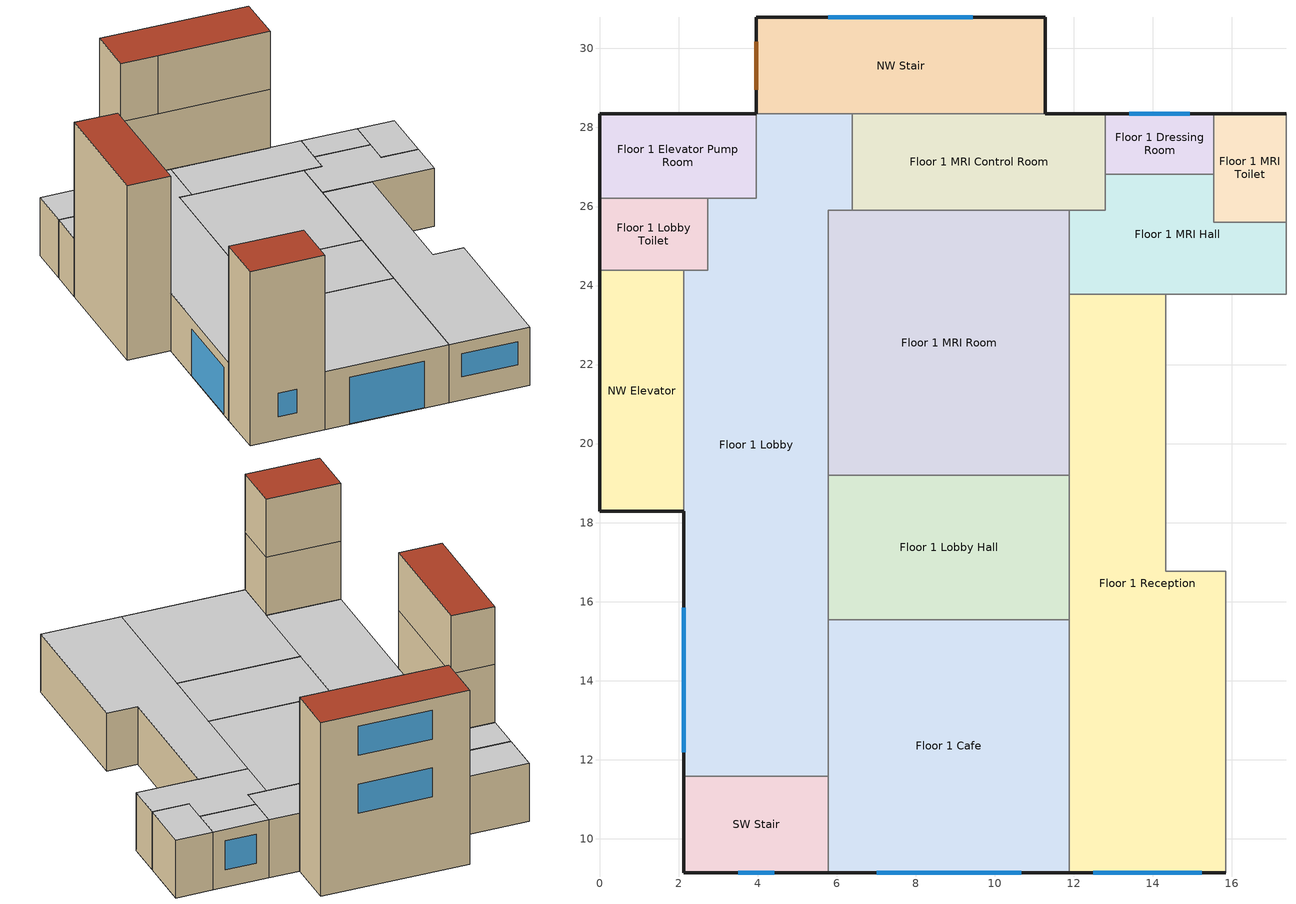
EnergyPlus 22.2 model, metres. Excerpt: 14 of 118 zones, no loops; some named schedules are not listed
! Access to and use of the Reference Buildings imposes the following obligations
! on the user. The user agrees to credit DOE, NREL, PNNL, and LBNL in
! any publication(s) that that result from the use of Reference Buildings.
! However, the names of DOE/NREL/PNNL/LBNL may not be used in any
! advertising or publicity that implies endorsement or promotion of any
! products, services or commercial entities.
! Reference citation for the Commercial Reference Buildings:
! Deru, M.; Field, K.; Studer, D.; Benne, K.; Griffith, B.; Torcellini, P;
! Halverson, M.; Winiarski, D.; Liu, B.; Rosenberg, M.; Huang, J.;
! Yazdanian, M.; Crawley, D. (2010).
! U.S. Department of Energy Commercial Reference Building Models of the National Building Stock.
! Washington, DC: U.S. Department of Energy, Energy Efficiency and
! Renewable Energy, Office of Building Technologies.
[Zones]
Floor 1 Lobby
 floor ground (ext-slab): 5.79,11.58 2.13,11.58 2.13,24.38 2.74,24.38 2.74,26.21 3.96,26.21 3.96,28.35 6.4,28.35 6.4,25.91 5.79,25.91 z0
 wall outside (Steel Frame Non-res Ext Wall): 2.13,18.29 2.13,11.58 z0:3.05
 wall adiabatic (int-walls): 5.79,11.58 5.79,25.91 6.4,25.91 6.4,28.35 / 3.96,28.35 3.96,26.21 2.74,26.21 2.74,24.38 2.13,24.38 z0:3.05
 wall to NW Elevator (int-walls): 2.13,24.38 2.13,18.29 z0:3.05
 wall to NW Stair (int-walls): 6.4,28.35 3.96,28.35 z0:3.05
 wall to SW Stair (int-walls): 2.13,11.58 5.79,11.58 z0:3.05
 window (Window Non-res Fixed): 2.13,15.85 2.13,12.19 z0.03:2.46
 ceiling adiabatic (INT-FLOOR-UNDERSIDE): 2.13,24.38 2.13,11.58 5.79,11.58 5.79,25.91 6.4,25.91 6.4,28.35 3.96,28.35 3.96,26.21 2.74,26.21 2.74,24.38 z3.05
SW Stair
 floor ground (ext-slab): 2.13,11.58 5.79,11.58 5.79,9.14 2.13,9.14 z0
 wall outside (Steel Frame Non-res Ext Wall): 2.13,11.58 2.13,9.14 5.79,9.14 z0:9.14
 wall to Floor 2 Reception (int-walls): 5.79,9.14 5.79,11.58 2.13,11.58 z3.05:6.1
 wall to Floor 3 Undeveloped 2 (int-walls): 5.79,9.14 5.79,11.58 2.13,11.58 z6.1:9.14
 wall to Floor 1 Cafe (int-walls): 5.79,9.14 5.79,11.58 z0:3.05
 window (Window Non-res Fixed): 3.51,9.14 4.42,9.14 z1.22:2.44
 roof outside (IEAD Non-res Roof): 2.13,11.58 2.13,9.14 5.79,9.14 5.79,11.58 z9.14
Floor 1 Dressing Room
 floor ground (ext-slab): 15.54,28.35 15.54,26.82 12.8,26.82 12.8,28.35 z0
 wall outside (Steel Frame Non-res Ext Wall): 15.54,28.35 12.8,28.35 z0:3.05
 wall adiabatic (int-walls): 12.8,28.35 12.8,26.82 15.54,26.82 15.54,28.35 z0:3.05
 window (Window Non-res Fixed): 14.94,28.35 13.41,28.35 z0.91:2.44
 ceiling adiabatic (INT-FLOOR-UNDERSIDE): 15.54,26.82 15.54,28.35 12.8,28.35 12.8,26.82 z3.05
Floor 1 Reception
 floor ground (ext-slab): 11.89,23.77 14.33,23.77 14.33,16.76 15.85,16.76 15.85,9.14 11.89,9.14 z0
 wall outside (Steel Frame Non-res Ext Wall): 11.89,9.14 15.85,9.14 z0:3.05
 wall adiabatic (int-walls): 15.85,9.14 15.85,16.76 14.33,16.76 14.33,23.77 11.89,23.77 11.89,9.14 z0:3.05
 window (Window Non-res Fixed): 12.5,9.14 15.24,9.14 z1.22:2.44
 ceiling adiabatic (INT-FLOOR-UNDERSIDE): 14.33,16.76 14.33,23.77 11.89,23.77 11.89,9.14 15.85,9.14 15.85,16.76 z3.05
Floor 1 MRI Hall
 floor ground (ext-slab): 11.89,23.77 11.89,25.91 12.8,25.91 12.8,26.82 15.54,26.82 15.54,25.6 17.37,25.6 17.37,23.77 z0
 wall adiabatic (int-walls): 12.8,26.82 12.8,25.91 11.89,25.91 11.89,23.77 14.33,23.77 17.37,23.77 17.37,25.6 15.54,25.6 15.54,26.82 12.8,26.82 z0:3.05
 ceiling adiabatic (INT-FLOOR-UNDERSIDE): 11.89,25.91 11.89,23.77 17.37,23.77 17.37,25.6 15.54,25.6 15.54,26.82 12.8,26.82 12.8,25.91 z3.05
Floor 1 MRI Control Room
 floor ground (ext-slab): 6.4,25.91 6.4,28.35 12.8,28.35 12.8,25.91 z0
 wall outside (Steel Frame Non-res Ext Wall): 12.8,28.35 11.28,28.35 z0:3.05
 wall to NW Stair (int-walls): 11.28,28.35 6.4,28.35 z0:3.05
 wall adiabatic (int-walls): 6.4,28.35 6.4,25.91 12.8,25.91 12.8,28.35 z0:3.05
 ceiling adiabatic (INT-FLOOR-UNDERSIDE): 6.4,25.91 12.8,25.91 12.8,28.35 6.4,28.35 z3.05
NW Stair
 floor ground (ext-slab): 3.96,30.78 11.28,30.78 11.28,28.35 3.96,28.35 z0
 wall outside (Steel Frame Non-res Ext Wall): 11.28,28.35 11.28,30.78 3.96,30.78 3.96,28.35 z0:9.14
 wall to Floor 3 Office (int-walls): 5.79,28.35 11.28,28.35 z6.1:9.14
 wall to Floor 3 Elevator Hall (int-walls): 3.96,28.35 5.79,28.35 z6.1:9.14
 wall to Floor 2 Work (int-walls): 3.96,28.35 11.28,28.35 z3.05:6.1
 window (Window Non-res Fixed): 9.45,30.78 5.79,30.78 z7.01:8.53; 9.45,30.78 5.79,30.78 z3.96:5.49
 door (Swinging Door Non-res): 3.96,30.18 3.96,28.96 z0:2.44
 roof outside (IEAD Non-res Roof): 11.28,30.78 3.96,30.78 3.96,28.35 11.28,28.35 z9.14
Floor 1 MRI Room
 floor ground (ext-slab): 11.89,19.2 5.79,19.2 5.79,25.91 11.89,25.91 z0
 wall adiabatic (int-walls): 11.89,19.2 11.89,23.77 11.89,25.91 6.4,25.91 5.79,25.91 5.79,19.2 11.89,19.2 z0:3.05
 ceiling adiabatic (INT-FLOOR-UNDERSIDE): 5.79,19.2 11.89,19.2 11.89,25.91 5.79,25.91 z3.05
Floor 1 MRI Toilet
 floor ground (ext-slab): 17.37,25.6 15.54,25.6 15.54,28.35 17.37,28.35 z0
 wall outside (Steel Frame Non-res Ext Wall): 17.37,28.35 15.54,28.35 z0:3.05
 wall adiabatic (int-walls): 15.54,28.35 15.54,25.6 17.37,25.6 17.37,28.35 z0:3.05
 ceiling adiabatic (INT-FLOOR-UNDERSIDE): 15.54,25.6 17.37,25.6 17.37,28.35 15.54,28.35 z3.05
Floor 1 Lobby Hall
 floor ground (ext-slab): 11.89,19.2 11.89,15.54 5.79,15.54 5.79,19.2 z0
 wall adiabatic (int-walls): 11.89,19.2 5.79,19.2 5.79,15.54 11.89,15.54 11.89,19.2 z0:3.05
 ceiling adiabatic (INT-FLOOR-UNDERSIDE): 5.79,19.2 5.79,15.54 11.89,15.54 11.89,19.2 z3.05
Floor 1 Cafe
 floor ground (ext-slab): 11.89,9.14 5.79,9.14 5.79,15.54 11.89,15.54 z0
 wall outside (Steel Frame Non-res Ext Wall): 5.79,9.14 11.89,9.14 z0:3.05
 wall adiabatic (int-walls): 11.89,9.14 11.89,15.54 5.79,15.54 5.79,11.58 z0:3.05
 window (Window Non-res Fixed): 7.01,9.14 10.67,9.14 z0.03:2.46
 ceiling adiabatic (INT-FLOOR-UNDERSIDE): 5.79,9.14 11.89,9.14 11.89,15.54 5.79,15.54 z3.05
Floor 1 Lobby Toilet
 floor ground (ext-slab): 2.74,26.21 2.74,24.38 0,24.38 0,26.21 z0
 wall outside (Steel Frame Non-res Ext Wall): 0,26.21 0,24.38 z0:3.05
 wall to NW Elevator (int-walls): 0,24.38 2.13,24.38 z0:3.05
 wall adiabatic (int-walls): 2.13,24.38 2.74,24.38 2.74,26.21 0,26.21 z0:3.05
 ceiling adiabatic (INT-FLOOR-UNDERSIDE): 2.74,24.38 2.74,26.21 0,26.21 0,24.38 z3.05
Floor 1 Elevator Pump Room
 floor ground (ext-slab): 0,26.21 0,28.35 3.96,28.35 3.96,26.21 z0
 wall outside (Steel Frame Non-res Ext Wall): 3.96,28.35 0,28.35 0,26.21 z0:3.05
 wall adiabatic (int-walls): 0,26.21 3.96,26.21 3.96,28.35 z0:3.05
 ceiling adiabatic (INT-FLOOR-UNDERSIDE): 3.96,28.35 0,28.35 0,26.21 3.96,26.21 z3.05
NW Elevator
 floor ground (ext-slab): 2.13,18.29 0,18.29 0,24.38 2.13,24.38 z0
 wall outside (Steel Frame Non-res Ext Wall): 0,24.38 0,18.29 2.13,18.29 z0:9.14
 wall to Floor 3 Office Toilet (int-walls): 2.13,24.38 0,24.38 z6.1:9.14
 wall to Floor 2 Work Toilet (int-walls): 2.13,24.38 0,24.38 z3.05:6.1
 wall to Floor 2 Work (int-walls): 2.13,18.29 2.13,24.38 z3.05:6.1
 wall to Floor 3 Elevator Hall (int-walls): 2.13,18.29 2.13,24.38 z6.1:9.14
 roof outside (IEAD Non-res Roof): 0,18.29 2.13,18.29 2.13,24.38 0,24.38 z9.14
[Building]
Ref Bldg OutPatient New2004_v1.3_5.0: North Axis {deg}=0; Terrain=City; Loads Convergence Tolerance Value {W}=0.04; Temperature Convergence Tolerance Value {deltaC}=0.2; Solar Distribution=FullInteriorAndExterior; Maximum Number of Warmup Days=25; Minimum Number of Warmup Days=6
[Site:Location]
USA NM-ALBUQUERQUE: Latitude {deg}=35.03; Longitude {deg}=-106.62; Time Zone {hr}=-7; Elevation {m}=1619
[SizingPeriod:DesignDay] Day of Month=21; Humidity Condition Type=Wetbulb; Barometric Pressure {Pa}=83328; Rain Indicator=No; Snow Indicator=No; Daylight Saving Time Indicator=No; Solar Model Indicator=ASHRAEClearSky
Name | Month | Day Type | Maximum Dry-Bulb Temperature {C} | Daily Dry-Bulb Temperature Range {deltaC} | Wetbulb or DewPoint at Maximum Dry-Bulb {C} | Wind Speed {m/s} | Wind Direction {deg} | Sky Clearness
ALBUQUERQUE Ann Htg 99.6% Condns DB | 1 | WinterDesignDay | -9 | 0 | -9 | 3.3 | 0 | 0
ALBUQUERQUE Ann Clg .4% Condns WB=>MDB | 7 | SummerDesignDay | 28.3 | 14.1 | 18.5 | 4.4 | 260 | 1
[Site:WaterMainsTemperature]
Calculation Method=CORRELATION; Annual Average Outdoor Air Temperature {C}=13.18; Maximum Difference In Monthly Average Outdoor Air Temperatures {deltaC}=24
[Site:GroundTemperature:BuildingSurface]
19.213, 19.212, 19.191, 19.196, 20.446, 21.39, 21.565, 21.74, 21.83, 19.836, 19.374, 19.272
[Construction]
Steel Frame Non-res Ext Wall: Wood Siding, Steel Frame NonRes Wall Insulation, 1/2IN Gypsum
IEAD Non-res Roof: Roof Membrane, IEAD NonRes Roof Insulation, Metal Decking
ext-slab: HW CONCRETE, CP02 CARPET PAD
int-walls: 1/2IN Gypsum, 1/2IN Gypsum
INT-FLOOR-UNDERSIDE: CP02 CARPET PAD, MAT-CC05 4 HW CONCRETE
Window Non-res Fixed: NonRes Fixed Assembly Window
Swinging Door Non-res: Opaque Door panel NonRes
InteriorFurnishings: Std Wood 6inch
[Material] Thermal Absorptance=0.9
Name | Roughness | Thickness {m} | Conductivity {W/m-K} | Density {kg/m3} | Specific Heat {J/kg-K} | Solar Absorptance | Visible Absorptance
Steel Frame NonRes Wall Insulation | MediumRough | 0.0539159 | 0.049 | 265 | 836.8 | 0.7 | 0.7
IEAD NonRes Roof Insulation | MediumRough | 0.124663 | 0.049 | 265 | 836.8 | 0.7 | 0.7
Std Wood 6inch | MediumSmooth | 0.15 | 0.12 | 540 | 1210 | 0.7 | 0.7
Wood Siding | MediumSmooth | 0.01 | 0.11 | 544.62 | 1210 | 0.78 | 0.78
1/2IN Gypsum | Smooth | 0.0127 | 0.16 | 784.9 | 830 | 0.92 | 0.92
HW CONCRETE | Rough | 0.2032 | 1.311 | 2240 | 836.8 | 0.7 | 0.7
Roof Membrane | VeryRough | 0.0095 | 0.16 | 1121.29 | 1460 | 0.7 | 0.7
Metal Decking | MediumSmooth | 0.0015 | 45.006 | 7680 | 418.4 | 0.7 | 0.3
MAT-CC05 4 HW CONCRETE | Rough | 0.1016 | 1.311 | 2240 | 836.8 | 0.7 | 0.7
[WindowMaterial:SimpleGlazingSystem]
NonRes Fixed Assembly Window: U-Factor {W/m2-K}=3.23646; Solar Heat Gain Coefficient=0.39
[Material:NoMass] Thermal Absorptance=0.9; Solar Absorptance=0.7
Name | Roughness | Thermal Resistance {m2-K/W} | Visible Absorptance
Opaque Door panel NonRes | MediumRough | 0.101897 | 0.7
CP02 CARPET PAD | VeryRough | 0.2165 | 0.8
[Zone] Type=1; Multiplier=1; Floor Area {m2}=autocalculate; Part of Total Floor Area=Yes
Floor 1 Cafe; Floor 1 Dressing Room; Floor 1 Elevator Pump Room; Floor 1 Lobby; Floor 1 Lobby Hall; Floor 1 Lobby Toilet; Floor 1 MRI Control Room; Floor 1 MRI Hall; Floor 1 MRI Room; Floor 1 MRI Toilet; Floor 1 Reception; NW Elevator; NW Stair; SW Stair
[People] Number of People Schedule=BLDG_OCC_SCH; Number of People Calculation Method=Area/person; Fraction Radiant=0.3; Sensible Heat Fraction=AUTOCALCULATE; Activity Level Schedule=ACTIVITY_SCH; Enable ASHRAE 55 Comfort Warnings=No; Mean Radiant Temperature Calculation Type=ZoneAveraged; Work Efficiency Schedule=WORK_EFF_SCH; Clothing Insulation Calculation Method=ClothingInsulationSchedule; Clothing Insulation Schedule=CLOTHING_SCH; Air Velocity Schedule=AIR_VELO_SCH; Thermal Comfort Model 1 Type=FANGER
Name | Zone or ZoneList or Space or SpaceList | Floor Area per Person {m2/person}
Floor 1 Cafe People | Floor 1 Cafe | 1
Floor 1 Dressing Room People | Floor 1 Dressing Room | 20
Floor 1 Lobby People | Floor 1 Lobby | 3.33
Floor 1 MRI Control Room People | Floor 1 MRI Control Room | 5
Floor 1 MRI Room People | Floor 1 MRI Room | 5
Floor 1 Reception People | Floor 1 Reception | 3.33
[Lights] Schedule=BLDG_LIGHT_SCH; Design Level Calculation Method=Watts/Area; Return Air Fraction=0; Fraction Radiant=0.7; Fraction Visible=0.2; Fraction Replaceable=1; Return Air Fraction Calculated from Plenum Temperature=No
Name | Zone or ZoneList or Space or SpaceList | Watts per Zone Floor Area {W/m2}
Floor 1 Cafe_Lights | Floor 1 Cafe | 9.69
Floor 1 Dressing Room_Lights | Floor 1 Dressing Room | 11.84
Floor 1 Elevator Pump Room_Lights | Floor 1 Elevator Pump Room | 9.69
Floor 1 Lobby Hall_Lights | Floor 1 Lobby Hall | 10.76
Floor 1 Lobby Toilet_Lights | Floor 1 Lobby Toilet | 9.69
Floor 1 Lobby_Lights | Floor 1 Lobby | 13.99
Floor 1 MRI Control Room_Lights | Floor 1 MRI Control Room | 4.31
Floor 1 MRI Hall_Lights | Floor 1 MRI Hall | 10.76
Floor 1 MRI Room_Lights | Floor 1 MRI Room | 4.31
Floor 1 MRI Toilet_Lights | Floor 1 MRI Toilet | 9.69
Floor 1 Reception_Lights | Floor 1 Reception | 13.99
NW Elevator_Lights | NW Elevator | 10.76
NW Stair_Lights | NW Stair | 10.76
SW Stair_Lights | SW Stair | 10.76
[ElectricEquipment] Fraction Latent=0
Name | Zone or ZoneList or Space or SpaceList | Schedule | Design Level Calculation Method | Watts per Zone Floor Area {W/m2} | Fraction Radiant | Fraction Lost | Design Level {W}
Floor 1 Cafe_PlugMisc_Equip | Floor 1 Cafe | BLDG_EQUIP_SCH | Watts/Area | 10.76 | 0.5 | 0
Floor 1 Dressing Room_PlugMisc_Equip | Floor 1 Dressing Room | BLDG_EQUIP_SCH | Watts/Area | 11.84 | 0.5 | 0
Floor 1 Elevator Pump Room_Elevators_Equip | Floor 1 Elevator Pump Room | BLDG_ELEVATORS | EquipmentLevel |  | 0.1 | 0.9 | 48164.8
Floor 1 Lobby Hall_PlugMisc_Equip | Floor 1 Lobby Hall | BLDG_EQUIP_SCH | Watts/Area | 4.31 | 0.5 | 0
Floor 1 Lobby Toilet_PlugMisc_Equip | Floor 1 Lobby Toilet | BLDG_EQUIP_SCH | Watts/Area | 4.31 | 0.3 | 0.7
Floor 1 Lobby Toilet_ZoneExhaustFans | Floor 1 Lobby Toilet | AHU-1_Fan_Sch | EquipmentLevel |  | 0 | 1 | 15.7101
Floor 1 Lobby_PlugMisc_Equip | Floor 1 Lobby | BLDG_EQUIP_SCH | Watts/Area | 11.84 | 0.5 | 0
Floor 1 MRI Control Room_PlugMisc_Equip | Floor 1 MRI Control Room | BLDG_EQUIP_SCH | Watts/Area | 11.84 | 0.5 | 0
Floor 1 MRI Hall_PlugMisc_Equip | Floor 1 MRI Hall | BLDG_EQUIP_SCH | Watts/Area | 4.31 | 0.5 | 0
Floor 1 MRI Room_PlugMisc_Equip | Floor 1 MRI Room | RADIOLOGY_EQUIP_SCH | EquipmentLevel |  | 0.5 | 0 | 23445.7
Floor 1 MRI Toilet_PlugMisc_Equip | Floor 1 MRI Toilet | BLDG_EQUIP_SCH | Watts/Area | 4.31 | 0.3 | 0.7
Floor 1 MRI Toilet_ZoneExhaustFans | Floor 1 MRI Toilet | AHU-1_Fan_Sch | EquipmentLevel |  | 0 | 1 | 15.7101
Floor 1 Reception_PlugMisc_Equip | Floor 1 Reception | BLDG_EQUIP_SCH | Watts/Area | 11.84 | 0.5 | 0
[Exterior:Lights]
Exterior Facade Lighting: Schedule=ALWAYS_ON; Design Level {W}=14095; Control Option=AstronomicalClock
[ZoneInfiltration:DesignFlowRate] Schedule=INFIL_SCH; Constant Term Coefficient=1; Temperature Term Coefficient=0; Velocity Term Coefficient=0; Velocity Squared Term Coefficient=0
Name | Zone or ZoneList or Space or SpaceList | Design Flow Rate Calculation Method | Flow Rate per Exterior Surface Area {m3/s-m2} | Air Changes per Hour {1/hr}
Floor 1 Cafe_Infiltration | Floor 1 Cafe | Flow/ExteriorWallArea | 0.000302
Floor 1 Dressing Room_Infiltration | Floor 1 Dressing Room | Flow/ExteriorWallArea | 0.000302
Floor 1 Elevator Pump Room_Infiltration | Floor 1 Elevator Pump Room | Flow/ExteriorWallArea | 0.000302
Floor 1 Lobby Toilet_Infiltration | Floor 1 Lobby Toilet | Flow/ExteriorWallArea | 0.000302
Floor 1 Lobby_Infiltration | Floor 1 Lobby | Flow/ExteriorWallArea | 0.000302
Floor 1 MRI Toilet_Infiltration | Floor 1 MRI Toilet | Flow/ExteriorWallArea | 0.000302
Floor 1 Reception_Infiltration | Floor 1 Reception | Flow/ExteriorWallArea | 0.000302
NW Elevator_Infiltration | NW Elevator | AirChanges/Hour |  | 1
NW Stair_Infiltration | NW Stair | AirChanges/Hour |  | 1
SW Stair_Infiltration | SW Stair | AirChanges/Hour |  | 1
[InternalMass] Construction=InteriorFurnishings
Name | Zone or ZoneList | Surface Area {m2}
Floor 1 Cafe Internal Mass | Floor 1 Cafe | 78.0386
Floor 1 Dressing Room Internal Mass | Floor 1 Dressing Room | 8.3613
Floor 1 Elevator Pump Room Internal Mass | Floor 1 Elevator Pump Room | 16.9084
Floor 1 Lobby Hall Internal Mass | Floor 1 Lobby Hall | 44.5935
Floor 1 Lobby Internal Mass | Floor 1 Lobby | 115.5714
Floor 1 Lobby Toilet Internal Mass | Floor 1 Lobby Toilet | 10.0335
Floor 1 MRI Control Room Internal Mass | Floor 1 MRI Control Room | 31.2154
Floor 1 MRI Hall Internal Mass | Floor 1 MRI Hall | 27.3135
Floor 1 MRI Room Internal Mass | Floor 1 MRI Room | 81.7547
Floor 1 MRI Toilet Internal Mass | Floor 1 MRI Toilet | 10.0335
Floor 1 Reception Internal Mass | Floor 1 Reception | 94.5753
NW Elevator Internal Mass | NW Elevator | 26.0129
NW Stair Internal Mass | NW Stair | 35.6748
SW Stair Internal Mass | SW Stair | 17.8374
[ZoneMixing] Delta Temperature {deltaC}=0
Name | Zone or Space | Schedule | Design Flow Rate Calculation Method | Flow Rate per Floor Area {m3/s-m2} | Source Zone or Space | Design Flow Rate {m3/s}
Floor 1 Electrical Room Transfer Air | Floor 1 Electrical Room | AHU-1_Fan_Sch | Flow/Area | 0.00025 | Floor 1 Lobby Hall
Floor 1 Elevator Pump Room Transfer Air | Floor 1 Elevator Pump Room | AHU-1_Fan_Sch | Flow/Area | 0.00025 | Floor 1 IT Hall
Floor 1 Lobby Toilet Transfer Air | Floor 1 Lobby Toilet | AHU-1_Fan_Sch | Flow/Zone |  | Floor 1 Lobby | 0.04248
Floor 1 MRI Toilet Transfer Air | Floor 1 MRI Toilet | AHU-1_Fan_Sch | Flow/Zone |  | Floor 1 MRI Room | 0.04248
NE Stair Transfer Air | NE Stair | AHU-1_Fan_Sch | Flow/Area | 0.00025 | Floor 1 Cafe
NW Elevator Transfer Air | NW Elevator | AHU-2_Fan_Sch | Flow/Area | 0.00025 | Floor 3 Elevator Hall
NW Stair Transfer Air | NW Stair | AHU-1_Fan_Sch | Flow/Area | 0.00025 | Floor 1 Lobby
SW Stair Transfer Air | SW Stair | AHU-1_Fan_Sch | Flow/Area | 0.00025 | Floor 1 PACU
[SetpointManager:Scheduled]
AHU-1 SAT setpoint: Control Variable=Temperature; Schedule=CAV_SAT_SCH; Setpoint Node or NodeList=AHU-1 Supply Equipment Outlet Node
[AvailabilityManager:NightCycle] Applicability Schedule=ALWAYS_ON; Control Type=CycleOnAny; Thermostat Tolerance {deltaC}=1; Cycling Run Time Control Type=FixedRunTime; Cycling Run Time {s}=1800
Name | Fan Schedule
AHU-1 Availability Manager | AHU-1_Fan_Sch
AHU-2 Availability Manager | AHU-2_Fan_Sch
[UtilityCost:Tariff]
Name | Output Meter | Conversion Factor Choice | Demand Window Length | Monthly Charge or Variable | Group
PubServColorado_SG_SecondaryGeneral | Electricity:Facility | kWh | HalfHour | 15.3 | Comm Elect
PubServColorado_C_CommercialService | Electricity:Facility | kWh | HalfHour | 6.6 | Comm Elect
CO_EIAMonthlyRateGas | NaturalGas:Facility | MCF |  | 0 | Comm Gas
[UtilityCost:Charge:Simple] Season=Annual
Name | Utility Cost Charge Simple | Tariff | Source Variable | Category Variable | Cost per Unit Value or Variable
 | AnnualEnergyCharge | PubServColorado_SG_SecondaryGeneral | totalEnergy | EnergyCharges | 0.0165
 | AnnualIncentiveCostCharge | PubServColorado_SG_SecondaryGeneral | totalEnergy | EnergyCharges | 0.0021
 | AnnualEnergyCostCharge | PubServColorado_SG_SecondaryGeneral | totalEnergy | EnergyCharges | 0.0083
 | AnnualEnergyCostCharge | PubServColorado_SG_SecondaryGeneral | totalDemand | EnergyCharges | 12.55
 | taxoffourPtNinePercent | PubServColorado_SG_SecondaryGeneral | SubTotal | Taxes | 0.049
 | AnnualEnergyCharge | PubServColorado_C_CommercialService | totalEnergy | EnergyCharges | 0.0602
 | AnnualIncentiveCharge | PubServColorado_C_CommercialService | totalEnergy | EnergyCharges | 0.0021
 | AnnualEnergyCostCharge | PubServColorado_C_CommercialService | totalEnergy | EnergyCharges | 0.0082
 | taxoffourPtNinePercent | PubServColorado_C_CommercialService | SubTotal | Taxes | 0.049
 | MonthlyRateGasCharge | CO_EIAMonthlyRateGas | totalEnergy | EnergyCharges | CO_MonthlyGasRates
 | TaxoffourPtNinePercent | CO_EIAMonthlyRateGas | SubTotal | Taxes | 0.049
[UtilityCost:Qualify] Variable=TotalDemand; Threshold Value or Variable=25; Season=Annual; Threshold Test=Count
Name | Utility Cost Qualify | Tariff | Qualify Type | Number of Months
 | MinDemand25kw | PubServColorado_SG_SecondaryGeneral | Minimum | 12
 | MaxDemand25kw | PubServColorado_C_CommercialService | Maximum | 1
[UtilityCost:Variable]
CO_MonthlyGasRates: Tariff=CO_EIAMonthlyRateGas; Variable Type=Currency; January Value=6.88; February Value=6.66; March Value=7.3; April Value=7.15; May Value=7.42; June Value=7.85; July Value=8.05; August Value=7.99; September Value=7.58; October Value=7.28; November Value=6.92; December Value=6.68
[Schedule:Compact]
BLDG_LIGHT_SCH: Through: 12/31, For: Weekdays SummerDesignDay, Until: 04:00, 0.1, Until: 06:00, 0.3, Until: 07:00, 0.6, Until: 18:00, 0.9, Until: 20:00, 0.6, Until: 22:00, 0.3, Until: 24:00, 0.1, For: Saturday, Until: 07:00, 0.1, Until: 09:00, 0.3, Until: 15:00, 0.4, Until: 20:00, 0.3, Until: 24:00, 0.1, For: AllOtherDays, Until: 08:00, 0.05, Until: 17:00, 0.1, Until: 24:00, 0.05
BLDG_OCC_SCH: Through: 12/31, For: Weekdays SummerDesignDay, Until: 04:00, 0.05, Until: 06:00, 0.2, Until: 07:00, 0.5, Until: 18:00, 0.9, Until: 20:00, 0.5, Until: 22:00, 0.2, Until: 24:00, 0.05, For: Saturday, Until: 07:00, 0.05, Until: 09:00, 0.2, Until: 15:00, 0.3, Until: 20:00, 0.2, Until: 24:00, 0.05, For: AllOtherDays, Until: 08:00, 0, Until: 17:00, 0.05, Until: 24:00, 0
CLOTHING_SCH: Through: 04/30, For: AllDays, Until: 24:00, 1, Through: 09/30, For: AllDays, Until: 24:00, 0.5, Through: 12/31, For: AllDays, Until: 24:00, 1
WORK_EFF_SCH: Through: 12/31, For: AllDays, Until: 24:00, 0
AIR_VELO_SCH: Through: 12/31, For: AllDays, Until: 24:00, 0.2
ACTIVITY_SCH: Through: 12/31, For: AllDays, Until: 24:00, 120
